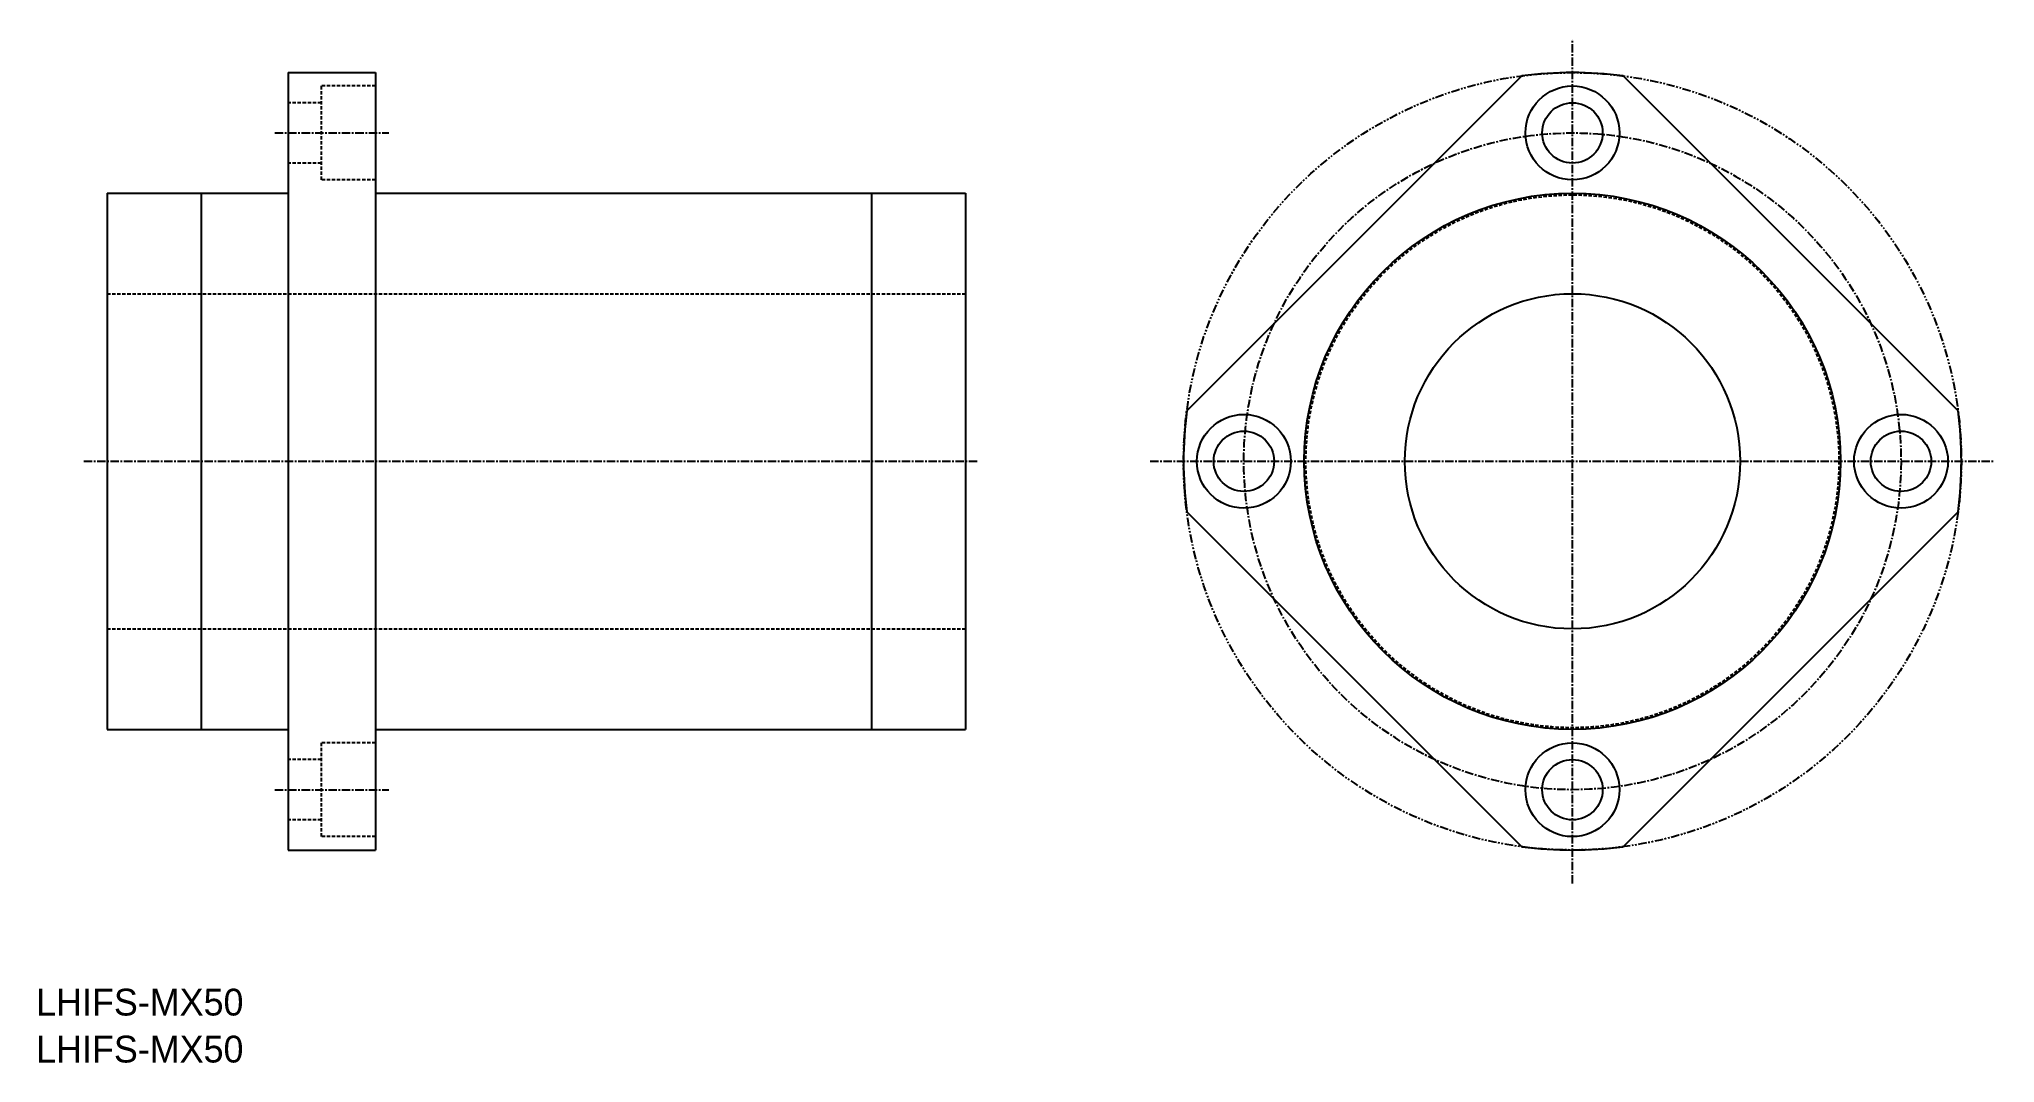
# Model space of a CAD drawing. Extents: x 350 to 642, y -279 to -126.
import ezdxf

# ---------------------------------------------------------------- set-up
doc = ezdxf.new("R2010")
doc.units = 0
for name, pattern in [('CENTER', [2, 1.25, -0.25, 0.25, -0.25]), ('DASHED', [0.75, 0.5, -0.25]), ('PHANTOM', [2.5, 1.25, -0.25, 0.25, -0.25, 0.25, -0.25])]:
    doc.linetypes.add(name, pattern=pattern)
doc.layers.get('0').update_dxf_attribs({"linetype": 'CONTINUOUS'})
doc.layers.add('CENTER', color=1, linetype='CENTER')

msp = doc.modelspace()

# ---------------------------------------------------------------- linework, layer by layer
at = {"color": 7, "linetype": 'CONTINUOUS'}
for p, q in [((387.29, -130.83), (400.29, -130.83)), ((387.29, -130.83), (387.29, -246.83)), ((400.29, -130.83), (400.29, -246.83)), ((571.26, -131.33), (521.3, -181.29)), ((636.32, -181.29), (586.36, -131.33)), ((360.29, -148.83), (387.29, -148.83)), ((360.29, -148.83), (360.29, -228.83)), ((374.29, -148.83), (374.29, -228.83)), ((400.29, -148.83), (488.29, -148.83)), ((474.29, -148.83), (474.29, -228.83)), ((488.29, -148.83), (488.29, -228.83)), ((521.3, -196.38), (571.26, -246.34)), ((636.32, -196.38), (586.36, -246.34)), ((360.29, -228.83), (387.29, -228.83)), ((400.29, -228.83), (488.29, -228.83)), ((387.29, -246.83), (400.29, -246.83))]:
    msp.add_line(p, q, dxfattribs=at)
at = {"color": 3, "linetype": 'DASHED'}
for p, q in [((392.19, -132.83), (392.19, -146.83)), ((400.29, -132.83), (392.19, -132.83)), ((392.19, -135.33), (387.29, -135.33)), ((392.19, -144.33), (387.29, -144.33)), ((400.29, -146.83), (392.19, -146.83)), ((360.29, -163.83), (488.29, -163.83)), ((360.29, -213.83), (488.29, -213.83)), ((392.19, -233.33), (387.29, -233.33)), ((392.19, -230.83), (392.19, -244.83)), ((400.29, -230.83), (392.19, -230.83)), ((392.19, -242.33), (387.29, -242.33)), ((400.29, -244.83), (392.19, -244.83))]:
    msp.add_line(p, q, dxfattribs=at)
at = {"color": 3, "linetype": 'PHANTOM'}
msp.add_circle((578.81, -188.83), 58, dxfattribs=at)
at = {"color": 7, "linetype": 'CONTINUOUS'}
for centre, radius in [((578.81, -139.83), 7), ((578.81, -139.83), 4.5), ((578.81, -188.83), 40), ((578.81, -188.83), 25), ((529.81, -188.83), 7), ((627.81, -188.83), 7), ((529.81, -188.83), 4.5), ((627.81, -188.83), 4.5), ((578.81, -237.83), 7), ((578.81, -237.83), 4.5)]:
    msp.add_circle(centre, radius, dxfattribs=at)
at = {"color": 3, "linetype": 'DASHED'}
msp.add_circle((578.81, -188.83), 39.75, dxfattribs=at)
at = {"color": 7, "linetype": 'CONTINUOUS'}
for start, end in [(82.5235, 97.4765), (172.5235, 187.4765), (352.5235, 7.4765), (262.5235, 277.4765)]:
    msp.add_arc((578.81, -188.83), 58, start, end, dxfattribs=at)
at = {"layer": 'CENTER', "color": 1, "linetype": 'CENTER'}
for p, q in [((578.81, -251.83), (578.81, -125.83)), ((385.29, -139.83), (402.29, -139.83)), ((356.79, -188.83), (490.29, -188.83)), ((515.81, -188.83), (641.81, -188.83)), ((385.29, -237.83), (402.29, -237.83))]:
    msp.add_line(p, q, dxfattribs=at)
msp.add_circle((578.81, -188.83), 49, dxfattribs=at)

# ---------------------------------------------------------------- texts
at = {"color": 7, "linetype": 'CONTINUOUS'}
for p in [(349.7, -271.52), (349.7, -278.53)]:
    msp.add_text('LHIFS-MX50', height=4, dxfattribs=at).set_placement(p)

doc.saveas('drawing.dxf')
